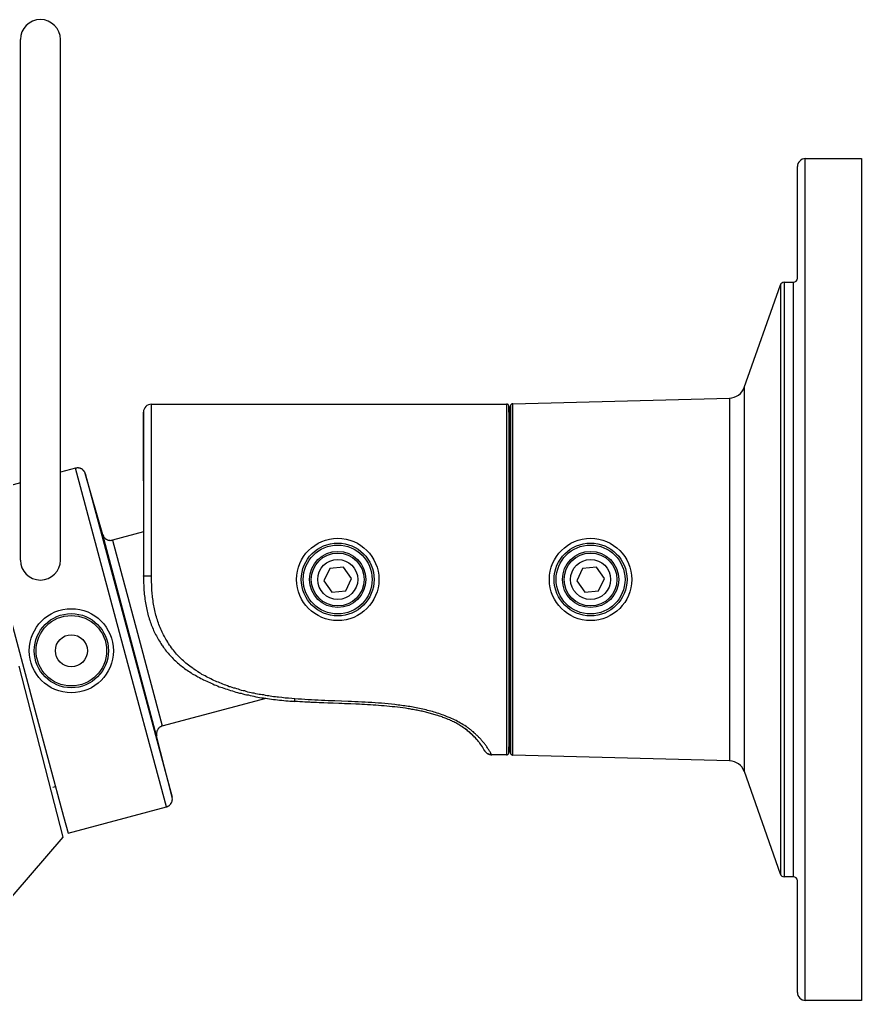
# Model space of a CAD drawing. Header units: millimetres. Extents: x 1086 to 16404, y 1320 to 9021.
# Drawn here: x 5890.9 to 5996, y 6080.3 to 6202.8 of the extents above; entities that cross this region are included whole.
import ezdxf

# ---------------------------------------------------------------- set-up
doc = ezdxf.new("R2010")
doc.units = ezdxf.units.MM
doc.header["$LTSCALE"] = 8
doc.layers.add('STS_Señales Débiles', color=7, linetype='Continuous', true_color=0x265482)

# ---------------------------------------------------------------- blocks, each defined once
blk = doc.blocks.new('BULLET WiFi')
for p, q in [((-105, 55), (-105, 120)), ((-100, 55), (-100, 120)), ((-7.99, 90.19), (-7.99, 104.13)), ((-7.02, 0), (-7.02, 105.13)), ((-6.99, 105.13), (0, 105.13)), ((0, 105.13), (0, 0)), ((-9.65, 89.69), (-9.65, 15.44)), ((-9.64, 89.69), (-8.49, 89.69)), ((-8.49, 15.44), (-8.49, 89.69)), ((-14.63, 76.56), (-10.11, 89.36)), ((-10.11, 89.36), (-10.11, 15.77)), ((-14.61, 28.58), (-14.61, 76.59)), ((-43.5, 74.5), (-16.46, 75.22)), ((-16.47, 75.22), (-16.47, 29.91)), ((-88.64, 53.03), (-88.64, 74.46)), ((-88.64, 74.46), (-44.3, 74.46)), ((-44.26, 74.46), (-44.3, 74.46)), ((-44.3, 74.46), (-44.3, 52.56)), ((-44.21, 74.46), (-44.26, 74.46)), ((-44.17, 74.46), (-44.21, 74.46)), ((-44.13, 74.42), (-44.17, 74.46)), ((-44.09, 74.42), (-44.13, 74.42)), ((-44.09, 74.38), (-44.09, 74.42)), ((-44.05, 74.38), (-44.09, 74.38)), ((-44.05, 74.34), (-44.05, 74.38)), ((-44, 74.29), (-44.05, 74.34)), ((-44, 74.26), (-44, 74.29)), ((-44, 74.21), (-44, 74.26)), ((-44, 74.17), (-44, 74.21)), ((-43.92, 71.27), (-44, 74.17)), ((-44, 74.17), (-44, 71.27)), ((-43.76, 74.38), (-43.79, 74.34)), ((-43.79, 74.34), (-43.79, 74.29)), ((-43.79, 74.29), (-43.79, 74.26)), ((-43.79, 74.26), (-43.79, 74.21)), ((-43.79, 71.82), (-43.79, 74.21)), ((-43.79, 74.21), (-43.79, 71.82)), ((-43.71, 74.42), (-43.76, 74.38)), ((-43.67, 74.46), (-43.71, 74.42)), ((-43.63, 74.46), (-43.67, 74.46)), ((-43.59, 74.5), (-43.63, 74.5)), ((-43.63, 74.5), (-43.63, 74.46)), ((-43.55, 74.5), (-43.59, 74.5)), ((-43.5, 74.5), (-43.55, 74.5)), ((-43.5, 30.62), (-43.5, 74.5)), ((-89.64, 64.9), (-89.64, 73.46)), ((-89.64, 73.46), (-89.64, 64.9)), ((-44, 71.27), (-44, 52.56)), ((-43.92, 52.56), (-43.92, 71.27)), ((-43.92, 71.27), (-43.92, 71.24)), ((-43.92, 71.24), (-43.92, 71.19)), ((-43.92, 71.19), (-43.92, 71.15)), ((-43.92, 71.15), (-43.92, 71.11)), ((-43.92, 71.11), (-43.88, 71.07)), ((-43.88, 71.07), (-43.88, 71.03)), ((-43.79, 71.82), (-43.79, 33.35)), ((-43.88, 71.03), (-43.84, 70.98)), ((-43.84, 70.98), (-43.79, 70.98)), ((-98.11, 66.46), (-100, 65.96)), ((-98.04, 66.48), (-98.11, 66.46)), ((-92.45, 45.31), (-98.11, 66.46)), ((-97.99, 66.49), (-98.04, 66.48)), ((-97.92, 66.51), (-97.99, 66.49)), ((-97.88, 66.53), (-97.92, 66.51)), ((-97.78, 66.51), (-97.88, 66.53)), ((-97.74, 66.52), (-97.78, 66.51)), ((-97.69, 66.49), (-97.74, 66.52)), ((-97.6, 66.47), (-97.69, 66.49)), ((-97.56, 66.48), (-97.6, 66.47)), ((-97.51, 66.45), (-97.56, 66.48)), ((-97.46, 66.43), (-97.51, 66.45)), ((-97.41, 66.4), (-97.46, 66.43)), ((-97.32, 66.37), (-97.41, 66.4)), ((-97.26, 66.34), (-97.32, 66.37)), ((-97.25, 66.3), (-97.26, 66.34)), ((-97.19, 66.24), (-97.25, 66.3)), ((-97.14, 66.2), (-97.19, 66.24)), ((-97.09, 66.17), (-97.14, 66.2)), ((-97.07, 66.1), (-97.09, 66.17)), ((-97.02, 66.06), (-97.07, 66.1)), ((-97, 66.02), (-97.02, 66.06)), ((-96.94, 65.95), (-97, 66.02)), ((-96.93, 65.91), (-96.94, 65.95)), ((-96.91, 65.83), (-96.93, 65.91)), ((-96.9, 65.79), (-96.91, 65.83)), ((-94.73, 58.16), (-96.9, 65.79)), ((-96.9, 65.79), (-86.07, 25.39)), ((-105, 64.62), (-110.39, 63.17)), ((-89.64, 64.9), (-89.64, 52.56)), ((-109.83, 61.07), (-103.18, 36.27)), ((-88, 33.04), (-94.73, 58.16)), ((-94.73, 58.16), (-94.67, 58.13)), ((-94.67, 58.13), (-94.65, 58.06)), ((-94.65, 58.06), (-94.64, 58.01)), ((-94.64, 58.01), (-94.62, 57.93)), ((-94.62, 57.93), (-94.57, 57.91)), ((-94.57, 57.91), (-94.55, 57.82)), ((-94.55, 57.82), (-94.49, 57.79)), ((-94.49, 57.79), (-94.45, 57.76)), ((-94.45, 57.76), (-94.44, 57.72)), ((-94.44, 57.72), (-94.37, 57.65)), ((-94.37, 57.65), (-94.32, 57.62)), ((-94.32, 57.62), (-94.27, 57.59)), ((-94.27, 57.59), (-94.22, 57.56)), ((-89.64, 58.53), (-93.51, 57.49)), ((-94.22, 57.56), (-94.17, 57.53)), ((-94.17, 57.53), (-94.11, 57.5)), ((-94.11, 57.5), (-94.03, 57.48)), ((-94.03, 57.48), (-93.98, 57.49)), ((-93.98, 57.49), (-93.93, 57.47)), ((-93.93, 57.47), (-93.84, 57.45)), ((-93.84, 57.45), (-93.8, 57.46)), ((-93.8, 57.46), (-93.71, 57.44)), ((-93.71, 57.44), (-93.67, 57.45)), ((-93.67, 57.45), (-93.63, 57.46)), ((-93.63, 57.46), (-93.55, 57.48)), ((-93.55, 57.48), (-93.51, 57.49)), ((-93.51, 57.49), (-90.39, 45.86)), ((-66.37, 53.96), (-67.1, 52.39)), ((-64.65, 54.12), (-66.37, 53.96)), ((-63.65, 52.71), (-64.65, 54.12)), ((-34.8, 53.96), (-35.53, 52.39)), ((-33.08, 54.12), (-34.8, 53.96)), ((-32.08, 52.71), (-33.08, 54.12)), ((-89.64, 52.98), (-89.64, 53.03)), ((-89.64, 53.03), (-89.6, 53.03)), ((-89.6, 53.03), (-89.55, 53.03)), ((-89.55, 53.03), (-89.52, 53.03)), ((-89.52, 53.03), (-89.39, 53.03)), ((-89.39, 53.03), (-89.14, 53.03)), ((-89.14, 53.03), (-88.88, 53.03)), ((-88.88, 53.03), (-88.64, 53.03)), ((-88.64, 52.56), (-88.64, 53.03)), ((-64.37, 51.13), (-63.65, 52.71)), ((-32.8, 51.13), (-32.08, 52.71)), ((-89.64, 52.56), (-89.64, 52.35)), ((-89.64, 52.35), (-89.64, 52.11)), ((-89.64, 52.11), (-89.6, 51.85)), ((-89.6, 51.85), (-89.6, 51.64)), ((-89.6, 51.64), (-89.6, 51.43)), ((-88.64, 52.4), (-88.64, 52.56)), ((-88.64, 52.19), (-88.64, 52.4)), ((-88.59, 51.98), (-88.64, 52.19)), ((-88.59, 51.77), (-88.59, 51.98)), ((-88.59, 51.56), (-88.59, 51.77)), ((-88.59, 51.35), (-88.59, 51.56)), ((-67.1, 52.39), (-66.1, 50.97)), ((-44.3, 52.56), (-44.3, 30.67)), ((-44, 52.56), (-44, 30.96)), ((-43.92, 33.85), (-43.92, 52.56)), ((-35.53, 52.39), (-34.53, 50.97)), ((-89.6, 51.43), (-89.6, 51.18)), ((-89.6, 51.18), (-89.55, 50.97)), ((-89.55, 50.97), (-89.55, 50.72)), ((-89.55, 50.72), (-89.52, 50.51)), ((-89.52, 50.51), (-89.47, 50.3)), ((-89.47, 50.3), (-89.47, 50.09)), ((-88.59, 51.14), (-88.59, 51.35)), ((-88.55, 50.93), (-88.59, 51.14)), ((-88.55, 50.72), (-88.55, 50.93)), ((-88.51, 50.55), (-88.55, 50.72)), ((-88.51, 50.34), (-88.51, 50.55)), ((-88.47, 50.14), (-88.51, 50.34)), ((-66.1, 50.97), (-64.37, 51.13)), ((-34.53, 50.97), (-32.8, 51.13)), ((-89.47, 50.09), (-89.43, 49.88)), ((-89.43, 49.88), (-89.39, 49.67)), ((-89.39, 49.67), (-89.35, 49.46)), ((-89.35, 49.46), (-89.31, 49.25)), ((-89.31, 49.25), (-89.26, 49.04)), ((-89.26, 49.04), (-89.22, 48.83)), ((-88.43, 49.93), (-88.47, 50.14)), ((-88.43, 49.71), (-88.43, 49.93)), ((-88.38, 49.5), (-88.43, 49.71)), ((-88.34, 49.29), (-88.38, 49.5)), ((-88.3, 49.13), (-88.34, 49.29)), ((-88.26, 48.92), (-88.3, 49.13)), ((-89.22, 48.83), (-89.18, 48.62)), ((-89.18, 48.62), (-89.14, 48.45)), ((-89.14, 48.45), (-89.1, 48.24)), ((-89.1, 48.24), (-89.05, 48.03)), ((-89.05, 48.03), (-88.97, 47.87)), ((-88.97, 47.87), (-88.93, 47.66)), ((-88.22, 48.71), (-88.26, 48.92)), ((-88.17, 48.5), (-88.22, 48.71)), ((-88.13, 48.33), (-88.17, 48.5)), ((-88.09, 48.12), (-88.13, 48.33)), ((-88.01, 47.91), (-88.09, 48.12)), ((-87.96, 47.7), (-88.01, 47.91)), ((-88.93, 47.66), (-88.84, 47.45)), ((-88.84, 47.45), (-88.8, 47.28)), ((-88.8, 47.28), (-88.72, 47.11)), ((-88.72, 47.11), (-88.67, 46.9)), ((-88.67, 46.9), (-88.59, 46.74)), ((-88.59, 46.74), (-88.51, 46.56)), ((-88.51, 46.56), (-88.43, 46.35)), ((-87.88, 47.53), (-87.96, 47.7)), ((-87.84, 47.32), (-87.88, 47.53)), ((-87.76, 47.11), (-87.84, 47.32)), ((-87.72, 46.95), (-87.76, 47.11)), ((-87.63, 46.74), (-87.72, 46.95)), ((-87.55, 46.56), (-87.63, 46.74)), ((-87.46, 46.35), (-87.55, 46.56)), ((-90.39, 45.86), (-87.29, 34.28)), ((-88.43, 46.35), (-88.38, 46.19)), ((-88.38, 46.19), (-88.3, 46.02)), ((-88.3, 46.02), (-88.22, 45.85)), ((-88.22, 45.85), (-88.13, 45.69)), ((-88.13, 45.69), (-88.01, 45.52)), ((-88.01, 45.52), (-87.93, 45.35)), ((-87.93, 45.35), (-87.84, 45.18)), ((-87.38, 46.19), (-87.46, 46.35)), ((-87.3, 45.98), (-87.38, 46.19)), ((-87.22, 45.81), (-87.3, 45.98)), ((-87.13, 45.64), (-87.22, 45.81)), ((-87.01, 45.43), (-87.13, 45.64)), ((-86.92, 45.27), (-87.01, 45.43)), ((-86.78, 24.16), (-92.45, 45.31)), ((-87.84, 45.18), (-87.76, 45.01)), ((-87.76, 45.01), (-87.63, 44.85)), ((-87.63, 44.85), (-87.55, 44.72)), ((-87.55, 44.72), (-87.46, 44.56)), ((-87.46, 44.56), (-87.34, 44.38)), ((-87.34, 44.38), (-87.25, 44.26)), ((-87.25, 44.26), (-87.13, 44.09)), ((-86.84, 45.1), (-86.92, 45.27)), ((-86.72, 44.93), (-86.84, 45.1)), ((-86.59, 44.72), (-86.72, 44.93)), ((-86.51, 44.56), (-86.59, 44.72)), ((-86.38, 44.38), (-86.51, 44.56)), ((-86.25, 44.22), (-86.38, 44.38)), ((-86.13, 44.05), (-86.25, 44.22)), ((-87.13, 44.09), (-87.01, 43.93)), ((-87.01, 43.93), (-86.92, 43.8)), ((-86.92, 43.8), (-86.8, 43.63)), ((-86.8, 43.63), (-86.67, 43.51)), ((-86.67, 43.51), (-86.55, 43.38)), ((-86.55, 43.38), (-86.42, 43.21)), ((-86.42, 43.21), (-86.3, 43.09)), ((-86.3, 43.09), (-86.17, 42.96)), ((-86.17, 42.96), (-86.04, 42.83)), ((-86, 43.88), (-86.13, 44.05)), ((-85.87, 43.76), (-86, 43.88)), ((-85.75, 43.59), (-85.87, 43.76)), ((-85.63, 43.42), (-85.75, 43.59)), ((-85.5, 43.25), (-85.63, 43.42)), ((-85.37, 43.13), (-85.5, 43.25)), ((-85.21, 42.96), (-85.37, 43.13)), ((-85.08, 42.83), (-85.21, 42.96)), ((-105.21, 41.76), (-99.7, 20.39)), ((-86.04, 42.83), (-85.92, 42.66)), ((-85.92, 42.66), (-85.79, 42.54)), ((-85.79, 42.54), (-85.63, 42.41)), ((-85.63, 42.41), (-85.5, 42.29)), ((-85.5, 42.29), (-85.37, 42.16)), ((-85.37, 42.16), (-85.21, 42.03)), ((-85.21, 42.03), (-85.08, 41.91)), ((-84.92, 42.66), (-85.08, 42.83)), ((-85.08, 41.91), (-84.92, 41.78)), ((-84.79, 42.54), (-84.92, 42.66)), ((-84.92, 41.78), (-84.79, 41.7)), ((-84.63, 42.41), (-84.79, 42.54)), ((-84.79, 41.7), (-84.63, 41.57)), ((-84.46, 42.24), (-84.63, 42.41)), ((-84.33, 42.12), (-84.46, 42.24)), ((-84.16, 41.99), (-84.33, 42.12)), ((-84, 41.87), (-84.16, 41.99)), ((-83.83, 41.74), (-84, 41.87)), ((-83.66, 41.61), (-83.83, 41.74)), ((-84.63, 41.57), (-84.5, 41.45)), ((-84.5, 41.45), (-84.33, 41.32)), ((-84.33, 41.32), (-84.16, 41.24)), ((-84.16, 41.24), (-84, 41.11)), ((-84, 41.11), (-83.83, 41.03)), ((-83.83, 41.03), (-83.66, 40.9)), ((-83.49, 41.49), (-83.66, 41.61)), ((-83.66, 40.9), (-83.54, 40.77)), ((-83.54, 40.77), (-83.37, 40.69)), ((-83.33, 41.37), (-83.49, 41.49)), ((-83.37, 40.69), (-83.16, 40.61)), ((-83.16, 41.24), (-83.33, 41.37)), ((-82.99, 41.16), (-83.16, 41.24)), ((-83.16, 40.61), (-82.99, 40.48)), ((-82.83, 41.03), (-82.99, 41.16)), ((-82.99, 40.48), (-82.83, 40.4)), ((-82.66, 40.9), (-82.83, 41.03)), ((-82.49, 40.82), (-82.66, 40.9)), ((-82.33, 40.69), (-82.49, 40.82)), ((-82.12, 40.61), (-82.33, 40.69)), ((-81.95, 40.53), (-82.12, 40.61)), ((-81.78, 40.4), (-81.95, 40.53)), ((-82.83, 40.4), (-82.66, 40.32)), ((-82.66, 40.32), (-82.49, 40.19)), ((-82.49, 40.19), (-82.28, 40.11)), ((-82.28, 40.11), (-82.12, 40.02)), ((-82.12, 40.02), (-81.95, 39.94)), ((-81.95, 39.94), (-81.74, 39.85)), ((-81.62, 40.32), (-81.78, 40.4)), ((-81.74, 39.85), (-81.57, 39.77)), ((-81.41, 40.23), (-81.62, 40.32)), ((-81.57, 39.77), (-81.36, 39.69)), ((-81.24, 40.15), (-81.41, 40.23)), ((-81.36, 39.69), (-81.2, 39.6)), ((-81.03, 40.02), (-81.24, 40.15)), ((-81.2, 39.6), (-80.99, 39.52)), ((-80.86, 39.94), (-81.03, 40.02)), ((-80.99, 39.52), (-80.82, 39.43)), ((-80.65, 39.85), (-80.86, 39.94)), ((-80.82, 39.43), (-80.61, 39.35)), ((-80.48, 39.77), (-80.65, 39.85)), ((-80.61, 39.35), (-80.4, 39.27)), ((-80.27, 39.73), (-80.48, 39.77)), ((-80.4, 39.27), (-80.19, 39.18)), ((-80.11, 39.64), (-80.27, 39.73)), ((-79.9, 39.56), (-80.11, 39.64)), ((-79.74, 39.48), (-79.9, 39.56)), ((-79.53, 39.39), (-79.74, 39.48)), ((-79.36, 39.35), (-79.53, 39.39)), ((-79.15, 39.27), (-79.36, 39.35)), ((-78.94, 39.18), (-79.15, 39.27)), ((-80.19, 39.18), (-79.98, 39.1)), ((-79.98, 39.1), (-79.82, 39.06)), ((-79.82, 39.06), (-79.61, 38.98)), ((-79.61, 38.98), (-79.4, 38.89)), ((-79.4, 38.89), (-79.19, 38.85)), ((-79.19, 38.85), (-78.98, 38.77)), ((-78.98, 38.77), (-78.77, 38.72)), ((-78.77, 39.14), (-78.94, 39.18)), ((-78.56, 39.06), (-78.77, 39.14)), ((-78.77, 38.72), (-78.53, 38.64)), ((-78.35, 39.01), (-78.56, 39.06)), ((-78.53, 38.64), (-78.32, 38.59)), ((-78.19, 38.98), (-78.35, 39.01)), ((-78.32, 38.59), (-78.1, 38.51)), ((-77.98, 38.89), (-78.19, 38.98)), ((-78.1, 38.51), (-77.89, 38.47)), ((-77.77, 38.85), (-77.98, 38.89)), ((-77.89, 38.47), (-77.65, 38.38)), ((-77.6, 38.8), (-77.77, 38.85)), ((-77.65, 38.38), (-77.44, 38.35)), ((-77.39, 38.72), (-77.6, 38.8)), ((-77.44, 38.35), (-77.23, 38.3)), ((-77.18, 38.68), (-77.39, 38.72)), ((-77.23, 38.3), (-76.97, 38.22)), ((-76.97, 38.64), (-77.18, 38.68)), ((-76.81, 38.59), (-76.97, 38.64)), ((-76.97, 38.22), (-76.77, 38.18)), ((-76.6, 38.51), (-76.81, 38.59)), ((-76.77, 38.18), (-76.52, 38.14)), ((-76.39, 38.47), (-76.6, 38.51)), ((-76.52, 38.14), (-76.31, 38.09)), ((-76.18, 38.43), (-76.39, 38.47)), ((-76.31, 38.09), (-76.06, 38.05)), ((-76.02, 38.38), (-76.18, 38.43)), ((-76.06, 38.05), (-75.85, 38.01)), ((-75.81, 38.35), (-76.02, 38.38)), ((-75.85, 38.01), (-75.6, 37.93)), ((-75.6, 38.3), (-75.81, 38.35)), ((-75.39, 38.26), (-75.6, 38.3)), ((-75.18, 38.22), (-75.39, 38.26)), ((-75.01, 38.22), (-75.18, 38.22)), ((-74.8, 38.18), (-75.01, 38.22)), ((-74.59, 38.14), (-74.8, 38.18)), ((-74.38, 38.09), (-74.59, 38.14)), ((-74.17, 38.05), (-74.38, 38.09)), ((-73.97, 38.05), (-74.17, 38.05)), ((-73.8, 38.01), (-73.97, 38.05)), ((-73.59, 37.97), (-73.8, 38.01)), ((-87.29, 34.28), (-74.33, 37.75)), ((-75.6, 37.93), (-75.35, 37.88)), ((-75.35, 37.88), (-75.14, 37.84)), ((-75.14, 37.84), (-74.88, 37.8)), ((-74.88, 37.8), (-74.64, 37.8)), ((-74.64, 37.8), (-74.38, 37.76)), ((-74.38, 37.76), (-74.14, 37.72)), ((-74.14, 37.72), (-73.88, 37.67)), ((-73.88, 37.67), (-73.64, 37.63)), ((-73.64, 37.63), (-73.38, 37.59)), ((-73.38, 37.93), (-73.59, 37.97)), ((-73.17, 37.93), (-73.38, 37.93)), ((-73.38, 37.59), (-73.13, 37.59)), ((-72.96, 37.88), (-73.17, 37.93)), ((-73.13, 37.59), (-72.88, 37.55)), ((-72.76, 37.88), (-72.96, 37.88)), ((-72.88, 37.55), (-72.63, 37.51)), ((-72.38, 37.84), (-72.76, 37.88)), ((-72.63, 37.51), (-72.38, 37.51)), ((-71.96, 37.76), (-72.38, 37.84)), ((-72.38, 37.51), (-72.13, 37.46)), ((-72.13, 37.46), (-71.88, 37.42)), ((-71.54, 37.76), (-71.96, 37.76)), ((-71.88, 37.42), (-71.58, 37.42)), ((-71.58, 37.42), (-71.34, 37.38)), ((-71.13, 37.72), (-71.54, 37.76)), ((-71.34, 37.38), (-71.08, 37.38)), ((-70.75, 37.67), (-71.13, 37.72)), ((-70.79, 37.34), (-71.13, 37.38)), ((-71.08, 37.38), (-70.79, 37.34)), ((-70.79, 37.42), (-70.75, 37.46)), ((-70.79, 37.38), (-70.79, 37.42)), ((-70.79, 37.34), (-70.79, 37.38)), ((-70.75, 37.34), (-70.79, 37.34)), ((-70.46, 37.34), (-70.79, 37.34)), ((-70.33, 37.63), (-70.75, 37.67)), ((-70.75, 37.59), (-70.75, 37.67)), ((-70.75, 37.51), (-70.75, 37.59)), ((-70.75, 37.46), (-70.75, 37.51)), ((-70.71, 37.34), (-70.75, 37.34)), ((-70.42, 37.34), (-70.71, 37.34)), ((-70.13, 37.3), (-70.46, 37.34)), ((-70.08, 37.3), (-70.42, 37.34)), ((-69.91, 37.63), (-70.33, 37.63)), ((-69.79, 37.3), (-70.13, 37.3)), ((-69.79, 37.3), (-70.08, 37.3)), ((-69.49, 37.59), (-69.91, 37.63)), ((-69.49, 37.25), (-69.79, 37.3)), ((-69.45, 37.25), (-69.79, 37.3)), ((-69.08, 37.55), (-69.49, 37.59)), ((-69.16, 37.25), (-69.49, 37.25)), ((-69.08, 37.25), (-69.45, 37.25)), ((-68.87, 37.25), (-69.16, 37.25)), ((-68.66, 37.55), (-69.08, 37.55)), ((-68.75, 37.21), (-69.08, 37.25)), ((-68.54, 37.21), (-68.87, 37.25)), ((-68.41, 37.21), (-68.75, 37.21)), ((-68.24, 37.51), (-68.66, 37.55)), ((-68.24, 37.21), (-68.54, 37.21)), ((-68.04, 37.21), (-68.41, 37.21)), ((-67.83, 37.51), (-68.24, 37.51)), ((-67.66, 37.17), (-68.24, 37.21)), ((-67.7, 37.17), (-68.04, 37.21)), ((-67.41, 37.46), (-67.83, 37.51)), ((-67.33, 37.17), (-67.7, 37.17)), ((-67.11, 37.17), (-67.66, 37.17)), ((-66.99, 37.46), (-67.41, 37.46)), ((-66.61, 37.13), (-67.33, 37.17)), ((-66.53, 37.13), (-67.11, 37.17)), ((-66.57, 37.42), (-66.99, 37.46)), ((-65.95, 37.13), (-66.61, 37.13)), ((-65.74, 37.42), (-66.57, 37.42)), ((-65.98, 37.13), (-66.53, 37.13)), ((-64.86, 37.09), (-65.98, 37.13)), ((-65.24, 37.09), (-65.95, 37.13)), ((-64.9, 37.38), (-65.74, 37.42)), ((-64.53, 37.04), (-65.24, 37.09)), ((-64.06, 37.34), (-64.9, 37.38)), ((-64.27, 37.04), (-64.86, 37.09)), ((-63.81, 37.04), (-64.53, 37.04)), ((-63.73, 37.04), (-64.27, 37.04)), ((-63.65, 37.34), (-64.06, 37.34)), ((-63.1, 37), (-63.81, 37.04)), ((-62.68, 37), (-63.73, 37.04)), ((-63.23, 37.3), (-63.65, 37.34)), ((-62.81, 37.3), (-63.23, 37.3)), ((-62.73, 37), (-63.1, 37)), ((-62.39, 37.25), (-62.81, 37.3)), ((-62.39, 36.96), (-62.73, 37)), ((-62.02, 36.96), (-62.68, 37)), ((-61.97, 37.25), (-62.39, 37.25)), ((-62.02, 36.96), (-62.39, 36.96)), ((-61.68, 36.92), (-62.02, 36.96)), ((-61.56, 37.21), (-61.97, 37.25)), ((-61.3, 36.92), (-61.68, 36.92)), ((-61.14, 37.21), (-61.56, 37.21)), ((-60.97, 36.88), (-61.3, 36.92)), ((-60.72, 37.17), (-61.14, 37.21)), ((-60.64, 36.88), (-60.97, 36.88)), ((-60.3, 37.13), (-60.72, 37.17)), ((-60.3, 36.83), (-60.64, 36.88)), ((-59.93, 37.13), (-60.3, 37.13)), ((-59.93, 36.79), (-60.3, 36.83)), ((-59.51, 37.09), (-59.93, 37.13)), ((-59.59, 36.79), (-59.93, 36.79)), ((-59.26, 36.75), (-59.59, 36.79)), ((-59.09, 37.04), (-59.51, 37.09)), ((-58.92, 36.71), (-59.26, 36.75)), ((-58.67, 37), (-59.09, 37.04)), ((-58.26, 36.96), (-58.67, 37)), ((-58.05, 36.92), (-58.26, 36.96)), ((-57.84, 36.88), (-58.05, 36.92)), ((-57.63, 36.88), (-57.84, 36.88)), ((-57.42, 36.83), (-57.63, 36.88)), ((-57.21, 36.79), (-57.42, 36.83)), ((-57, 36.79), (-57.21, 36.79)), ((-56.79, 36.75), (-57, 36.79)), ((-56.58, 36.71), (-56.79, 36.75)), ((-103.18, 36.27), (-99.62, 22.98)), ((-58.59, 36.67), (-58.92, 36.71)), ((-58.26, 36.67), (-58.59, 36.67)), ((-57.92, 36.62), (-58.26, 36.67)), ((-57.58, 36.58), (-57.92, 36.62)), ((-57.25, 36.54), (-57.58, 36.58)), ((-56.92, 36.5), (-57.25, 36.54)), ((-56.58, 36.41), (-56.92, 36.5)), ((-56.37, 36.71), (-56.58, 36.71)), ((-56.42, 36.41), (-56.58, 36.41)), ((-56.25, 36.37), (-56.42, 36.41)), ((-56.17, 36.67), (-56.37, 36.71)), ((-56.12, 36.33), (-56.25, 36.37)), ((-55.96, 36.62), (-56.17, 36.67)), ((-55.96, 36.33), (-56.12, 36.33)), ((-55.79, 36.58), (-55.96, 36.62)), ((-55.79, 36.29), (-55.96, 36.33)), ((-55.58, 36.54), (-55.79, 36.58)), ((-55.62, 36.25), (-55.79, 36.29)), ((-55.46, 36.25), (-55.62, 36.25)), ((-55.37, 36.5), (-55.58, 36.54)), ((-55.33, 36.2), (-55.46, 36.25)), ((-55.16, 36.46), (-55.37, 36.5)), ((-55.16, 36.16), (-55.33, 36.2)), ((-54.96, 36.41), (-55.16, 36.46)), ((-54.99, 36.12), (-55.16, 36.16)), ((-54.83, 36.12), (-54.99, 36.12)), ((-54.75, 36.37), (-54.96, 36.41)), ((-54.7, 36.08), (-54.83, 36.12)), ((-54.54, 36.33), (-54.75, 36.37)), ((-54.54, 36.04), (-54.7, 36.08)), ((-54.33, 36.29), (-54.54, 36.33)), ((-54.37, 35.99), (-54.54, 36.04)), ((-54.25, 35.95), (-54.37, 35.99)), ((-54.16, 36.2), (-54.33, 36.29)), ((-54.08, 35.91), (-54.25, 35.95)), ((-53.95, 36.16), (-54.16, 36.2)), ((-53.95, 35.87), (-54.08, 35.91)), ((-53.74, 36.12), (-53.95, 36.16)), ((-53.78, 35.82), (-53.95, 35.87)), ((-53.66, 35.79), (-53.78, 35.82)), ((-53.53, 36.08), (-53.74, 36.12)), ((-53.49, 35.74), (-53.66, 35.79)), ((-53.32, 35.99), (-53.53, 36.08)), ((-53.37, 35.7), (-53.49, 35.74)), ((-53.2, 35.66), (-53.37, 35.7)), ((-53.16, 35.95), (-53.32, 35.99)), ((-53.07, 35.61), (-53.2, 35.66)), ((-52.95, 35.87), (-53.16, 35.95)), ((-52.9, 35.58), (-53.07, 35.61)), ((-52.74, 35.82), (-52.95, 35.87)), ((-52.78, 35.53), (-52.9, 35.58)), ((-52.66, 35.49), (-52.78, 35.53)), ((-52.53, 35.74), (-52.74, 35.82)), ((-52.36, 35.66), (-52.53, 35.74)), ((-52.16, 35.61), (-52.36, 35.66)), ((-51.95, 35.53), (-52.16, 35.61)), ((-51.78, 35.45), (-51.95, 35.53)), ((-52.49, 35.45), (-52.66, 35.49)), ((-52.36, 35.4), (-52.49, 35.45)), ((-52.24, 35.32), (-52.36, 35.4)), ((-52.07, 35.28), (-52.24, 35.32)), ((-51.95, 35.24), (-52.07, 35.28)), ((-51.82, 35.19), (-51.95, 35.24)), ((-51.69, 35.11), (-51.82, 35.19)), ((-51.57, 35.37), (-51.78, 35.45)), ((-51.57, 35.07), (-51.69, 35.11)), ((-51.36, 35.28), (-51.57, 35.37)), ((-51.4, 35.03), (-51.57, 35.07)), ((-51.28, 34.95), (-51.4, 35.03)), ((-51.19, 35.19), (-51.36, 35.28)), ((-51.15, 34.9), (-51.28, 34.95)), ((-50.98, 35.11), (-51.19, 35.19)), ((-51.03, 34.82), (-51.15, 34.9)), ((-50.9, 34.78), (-51.03, 34.82)), ((-50.82, 35.03), (-50.98, 35.11)), ((-50.77, 34.69), (-50.9, 34.78)), ((-50.61, 34.95), (-50.82, 35.03)), ((-50.65, 34.65), (-50.77, 34.69)), ((-50.52, 34.57), (-50.65, 34.65)), ((-50.44, 34.82), (-50.61, 34.95)), ((-50.4, 34.48), (-50.52, 34.57)), ((-50.27, 34.74), (-50.44, 34.82)), ((-50.27, 34.44), (-50.4, 34.48)), ((-50.07, 34.61), (-50.27, 34.74)), ((-50.19, 34.36), (-50.27, 34.44)), ((-50.07, 34.27), (-50.19, 34.36)), ((-49.89, 34.53), (-50.07, 34.61)), ((-49.73, 34.4), (-49.89, 34.53)), ((-49.52, 34.32), (-49.73, 34.4)), ((-49.36, 34.19), (-49.52, 34.32)), ((-88, 33.39), (-88.02, 33.29)), ((-88.02, 33.29), (-88.01, 33.26)), ((-87.98, 33.48), (-88.01, 33.43)), ((-88.01, 33.43), (-88, 33.39)), ((-88.01, 33.26), (-87.99, 33.17)), ((-87.97, 33.13), (-88, 33.04)), ((-87.99, 33.17), (-87.97, 33.13)), ((-87.96, 33.57), (-87.98, 33.48)), ((-87.94, 33.66), (-87.97, 33.61)), ((-87.97, 33.61), (-87.96, 33.57)), ((-87.91, 33.71), (-87.94, 33.66)), ((-87.88, 33.76), (-87.91, 33.71)), ((-87.86, 33.82), (-87.88, 33.76)), ((-87.83, 33.87), (-87.86, 33.82)), ((-87.8, 33.92), (-87.83, 33.87)), ((-87.73, 33.98), (-87.8, 33.92)), ((-87.7, 34.03), (-87.73, 33.98)), ((-87.67, 34.08), (-87.7, 34.03)), ((-87.59, 34.11), (-87.67, 34.08)), ((-87.56, 34.16), (-87.59, 34.11)), ((-87.47, 34.18), (-87.56, 34.16)), ((-87.44, 34.19), (-87.47, 34.18)), ((-87.41, 34.24), (-87.44, 34.19)), ((-87.32, 34.27), (-87.41, 34.24)), ((-87.29, 34.28), (-87.32, 34.27)), ((-49.98, 34.23), (-50.07, 34.27)), ((-49.89, 34.19), (-49.98, 34.23)), ((-49.81, 34.11), (-49.89, 34.19)), ((-49.69, 34.02), (-49.86, 34.15)), ((-49.73, 34.06), (-49.81, 34.11)), ((-49.65, 34.02), (-49.73, 34.06)), ((-49.52, 33.94), (-49.69, 34.02)), ((-49.56, 33.94), (-49.65, 34.02)), ((-49.48, 33.9), (-49.56, 33.94)), ((-49.36, 33.81), (-49.52, 33.94)), ((-49.39, 33.81), (-49.48, 33.9)), ((-49.31, 33.77), (-49.39, 33.81)), ((-49.27, 34.15), (-49.36, 34.19)), ((-49.19, 33.69), (-49.36, 33.81)), ((-49.23, 33.73), (-49.31, 33.77)), ((-49.19, 34.06), (-49.27, 34.15)), ((-49.15, 33.64), (-49.23, 33.73)), ((-49.1, 34.02), (-49.19, 34.06)), ((-49.02, 33.56), (-49.19, 33.69)), ((-49.06, 33.6), (-49.15, 33.64)), ((-49.02, 33.94), (-49.1, 34.02)), ((-48.98, 33.52), (-49.06, 33.6)), ((-48.94, 33.9), (-49.02, 33.94)), ((-48.89, 33.43), (-49.02, 33.56)), ((-48.89, 33.48), (-48.98, 33.52)), ((-48.85, 33.81), (-48.94, 33.9)), ((-48.81, 33.39), (-48.89, 33.48)), ((-48.77, 33.31), (-48.89, 33.43)), ((-48.77, 33.77), (-48.85, 33.81)), ((-48.77, 33.31), (-48.81, 33.39)), ((-48.68, 33.69), (-48.77, 33.77)), ((-48.6, 33.19), (-48.77, 33.31)), ((-48.68, 33.27), (-48.77, 33.31)), ((-48.6, 33.64), (-48.68, 33.69)), ((-48.6, 33.19), (-48.68, 33.27)), ((-48.52, 33.56), (-48.6, 33.64)), ((-48.48, 33.06), (-48.6, 33.19)), ((-48.52, 33.14), (-48.6, 33.19)), ((-48.44, 33.52), (-48.52, 33.56)), ((-48.48, 33.06), (-48.52, 33.14)), ((-48.35, 33.43), (-48.44, 33.52)), ((-48.27, 33.35), (-48.35, 33.43)), ((-48.18, 33.31), (-48.27, 33.35)), ((-48.14, 33.22), (-48.18, 33.31)), ((-48.06, 33.14), (-48.14, 33.22)), ((-47.97, 33.1), (-48.06, 33.14)), ((-47.89, 33.01), (-47.97, 33.1)), ((-44, 30.96), (-43.92, 33.85)), ((-43.88, 34.06), (-43.92, 34.02)), ((-43.92, 34.02), (-43.92, 33.98)), ((-43.92, 33.98), (-43.92, 33.94)), ((-43.92, 33.94), (-43.92, 33.9)), ((-43.92, 33.9), (-43.92, 33.85)), ((-43.84, 34.15), (-43.88, 34.11)), ((-43.88, 34.11), (-43.88, 34.06)), ((-43.79, 34.19), (-43.84, 34.15)), ((-43.79, 33.35), (-43.79, 30.96)), ((-43.79, 30.96), (-43.79, 33.35)), ((-86.07, 25.39), (-88, 33.04)), ((-48.35, 32.93), (-48.48, 33.06)), ((-48.39, 32.98), (-48.48, 33.06)), ((-48.31, 32.89), (-48.39, 32.98)), ((-48.18, 32.8), (-48.35, 32.93)), ((-48.23, 32.85), (-48.31, 32.89)), ((-48.18, 32.77), (-48.23, 32.85)), ((-48.06, 32.64), (-48.18, 32.8)), ((-48.1, 32.68), (-48.18, 32.77)), ((-48.06, 32.59), (-48.1, 32.68)), ((-47.93, 32.51), (-48.06, 32.64)), ((-47.97, 32.56), (-48.06, 32.59)), ((-47.89, 32.47), (-47.97, 32.56)), ((-47.81, 32.35), (-47.93, 32.51)), ((-47.81, 32.93), (-47.89, 33.01)), ((-47.85, 32.39), (-47.89, 32.47)), ((-47.77, 32.3), (-47.85, 32.39)), ((-47.77, 32.85), (-47.81, 32.93)), ((-47.68, 32.8), (-47.77, 32.85)), ((-47.72, 32.22), (-47.77, 32.3)), ((-47.64, 32.14), (-47.72, 32.22)), ((-47.6, 32.72), (-47.68, 32.8)), ((-47.56, 32.01), (-47.64, 32.14)), ((-47.51, 32.64), (-47.6, 32.72)), ((-47.43, 31.84), (-47.56, 32.01)), ((-47.47, 32.56), (-47.51, 32.64)), ((-47.39, 32.47), (-47.47, 32.56)), ((-47.35, 32.39), (-47.39, 32.47)), ((-47.27, 32.3), (-47.35, 32.39)), ((-47.18, 32.22), (-47.27, 32.3)), ((-47.14, 32.18), (-47.18, 32.22)), ((-47.06, 32.09), (-47.14, 32.18)), ((-47.01, 32.01), (-47.06, 32.09)), ((-46.93, 31.93), (-47.01, 32.01)), ((-46.89, 31.84), (-46.93, 31.93)), ((-47.3, 31.67), (-47.43, 31.84)), ((-47.22, 31.51), (-47.3, 31.67)), ((-47.14, 31.34), (-47.22, 31.51)), ((-47.01, 31.17), (-47.14, 31.34)), ((-47.01, 31.17), (-47.01, 31.13)), ((-47.01, 31.13), (-47.01, 31.17)), ((-47.01, 31.13), (-46.97, 31.09)), ((-46.97, 31.09), (-47.01, 31.13)), ((-46.93, 31.04), (-46.97, 31.09)), ((-46.97, 31.09), (-46.93, 31.04)), ((-46.89, 31), (-46.93, 31.04)), ((-46.93, 31.04), (-46.89, 31)), ((-46.8, 31.76), (-46.89, 31.84)), ((-46.85, 30.96), (-46.89, 31)), ((-46.89, 31), (-46.85, 30.96)), ((-46.8, 30.92), (-46.85, 30.96)), ((-46.85, 30.96), (-46.8, 30.92)), ((-46.76, 31.67), (-46.8, 31.76)), ((-46.76, 30.88), (-46.8, 30.92)), ((-46.8, 30.92), (-46.76, 30.88)), ((-46.68, 31.55), (-46.76, 31.67)), ((-46.72, 30.83), (-46.76, 30.88)), ((-46.76, 30.88), (-46.72, 30.83)), ((-46.64, 30.8), (-46.72, 30.83)), ((-46.72, 30.83), (-46.64, 30.8)), ((-46.64, 31.46), (-46.68, 31.55)), ((-46.59, 31.38), (-46.64, 31.46)), ((-46.59, 30.8), (-46.64, 30.8)), ((-46.64, 30.8), (-46.59, 30.8)), ((-46.51, 31.3), (-46.59, 31.38)), ((-46.56, 30.75), (-46.59, 30.8)), ((-46.59, 30.8), (-46.56, 30.75)), ((-46.51, 30.75), (-46.56, 30.75)), ((-46.56, 30.75), (-46.51, 30.75)), ((-46.47, 31.21), (-46.51, 31.3)), ((-46.43, 30.71), (-46.51, 30.75)), ((-46.51, 30.75), (-46.43, 30.71)), ((-46.43, 31.13), (-46.47, 31.21)), ((-46.35, 31.04), (-46.43, 31.13)), ((-46.39, 30.71), (-46.43, 30.71)), ((-46.43, 30.71), (-46.39, 30.71)), ((-46.35, 30.71), (-46.39, 30.71)), ((-46.39, 30.71), (-46.35, 30.71)), ((-46.3, 30.96), (-46.35, 31.04)), ((-46.26, 30.67), (-46.35, 30.71)), ((-46.35, 30.71), (-46.26, 30.67)), ((-46.26, 30.88), (-46.3, 30.96)), ((-46.22, 30.75), (-46.26, 30.88)), ((-46.22, 30.67), (-46.26, 30.67)), ((-46.26, 30.67), (-46.22, 30.67)), ((-46.18, 30.71), (-46.22, 30.75)), ((-46.14, 30.67), (-46.22, 30.67)), ((-46.22, 30.67), (-46.14, 30.67)), ((-46.14, 30.67), (-46.18, 30.71)), ((-44.3, 30.67), (-46.14, 30.67)), ((-44.3, 30.67), (-44.26, 30.67)), ((-44.26, 30.67), (-44.21, 30.67)), ((-44.21, 30.67), (-44.17, 30.71)), ((-44.17, 30.71), (-44.13, 30.71)), ((-44.13, 30.71), (-44.09, 30.75)), ((-44.09, 30.75), (-44.05, 30.8)), ((-44.05, 30.8), (-44, 30.83)), ((-44, 30.92), (-44, 30.96)), ((-44, 30.88), (-44, 30.92)), ((-44, 30.83), (-44, 30.88)), ((-43.79, 30.96), (-43.79, 30.92)), ((-43.79, 30.92), (-43.79, 30.88)), ((-43.79, 30.88), (-43.79, 30.83)), ((-43.79, 30.83), (-43.79, 30.8)), ((-43.79, 30.8), (-43.76, 30.8)), ((-43.76, 30.8), (-43.76, 30.75)), ((-43.76, 30.75), (-43.71, 30.75)), ((-43.71, 30.75), (-43.71, 30.71)), ((-43.71, 30.71), (-43.67, 30.71)), ((-43.67, 30.71), (-43.63, 30.67)), ((-43.63, 30.67), (-43.59, 30.67)), ((-43.59, 30.67), (-43.55, 30.62)), ((-43.55, 30.62), (-43.5, 30.62)), ((-16.45, 29.91), (-43.5, 30.62)), ((-10.11, 15.78), (-14.61, 28.58)), ((-100.94, 26.62), (-100.62, 26.71)), ((-86.3, 24.46), (-86.27, 24.51)), ((-86.27, 24.51), (-86.24, 24.56)), ((-86.24, 24.56), (-86.21, 24.62)), ((-86.21, 24.62), (-86.14, 24.67)), ((-86.14, 24.67), (-86.11, 24.73)), ((-86.12, 24.77), (-86.09, 24.82)), ((-86.11, 24.73), (-86.12, 24.77)), ((-86.09, 24.82), (-86.06, 24.87)), ((-86.05, 25.31), (-86.07, 25.39)), ((-86.06, 25), (-86.03, 25.06)), ((-86.05, 24.96), (-86.06, 25)), ((-86.06, 24.87), (-86.05, 24.96)), ((-86.04, 25.27), (-86.05, 25.31)), ((-86.05, 25.13), (-86.02, 25.19)), ((-86.03, 25.06), (-86.05, 25.13)), ((-86.02, 25.19), (-86.04, 25.27)), ((-99.05, 20.87), (-86.78, 24.16)), ((-86.78, 24.16), (-86.7, 24.18)), ((-86.7, 24.18), (-86.66, 24.19)), ((-86.66, 24.19), (-86.59, 24.25)), ((-86.59, 24.25), (-86.55, 24.26)), ((-86.55, 24.26), (-86.47, 24.29)), ((-86.47, 24.29), (-86.44, 24.34)), ((-86.44, 24.34), (-86.4, 24.35)), ((-86.4, 24.35), (-86.33, 24.41)), ((-86.33, 24.41), (-86.3, 24.46)), ((-99.62, 22.98), (-99.05, 20.87)), ((-99.7, 20.39), (-109.87, 8.59)), ((-8.49, 15.44), (-9.64, 15.44)), ((-7.99, 5.33), (-7.99, 14.94)), ((-7.99, 1), (-7.99, 5.33)), ((0, 0), (-6.99, 0))]:
    blk.add_line(p, q)
for centre, radius in [((-65.38, 52.57), 5.14), ((-33.81, 52.57), 5.14), ((-65.38, 52.57), 4.55), ((-65.38, 52.57), 4.3), ((-33.81, 52.57), 4.55), ((-33.81, 52.57), 4.3), ((-65.38, 52.57), 3.51), ((-65.38, 52.57), 3.3), ((-33.81, 52.57), 3.51), ((-33.81, 52.57), 3.3), ((-65.38, 52.57), 2.5), ((-33.81, 52.57), 2.5), ((-98.64, 43.67), 5.25), ((-98.64, 43.67), 4.63), ((-98.64, 43.67), 4.4), ((-98.64, 43.67), 2)]:
    blk.add_circle(centre, radius)
for centre, radius, start, end in [((-102.5, 120), 2.5, 0, 180), ((-6.99, 104.13), 1, 90, 180), ((-9.64, 89.19), 0.5, 90, 160.5764), ((-8.49, 90.19), 0.5, 270, 0), ((-16.51, 77.22), 2, 271.5186, 340.5764), ((-88.65, 73.47), 0.992, 89.4486, 180.5301), ((-102.5, 55), 2.5, 180, 0), ((-16.5, 27.91), 2, 19.3716, 88.4945), ((-9.64, 15.94), 0.5, 199.3716, 270), ((-8.49, 14.94), 0.5, 0, 90), ((-6.99, 1), 1, 180, 270)]:
    blk.add_arc(centre, radius, start, end)
for tag, p in [('IDENTIFICADOR', (-400, -80)), ('MARCA', (-399.94, -99.49)), ('MODELO', (-400, -120)), ('TIPO_IP_IR', (-400, -140)), ('LENTE_RESOLUCION', (-400, -160)), ('FOV', (-400, -180)), ('PROTOCOLOS', (-400, -200)), ('DIMENSIONES', (-400, -220)), ('ALIMENTACION', (-400, -240))]:
    blk.add_attdef(tag, p, '', height=15)

msp = doc.modelspace()

# ---------------------------------------------------------------- block references
at = {"layer": 'STS_Señales Débiles'}
msp.add_blockref('BULLET WiFi', (5996.02, 6080.29), dxfattribs=at)

doc.saveas('drawing.dxf')
